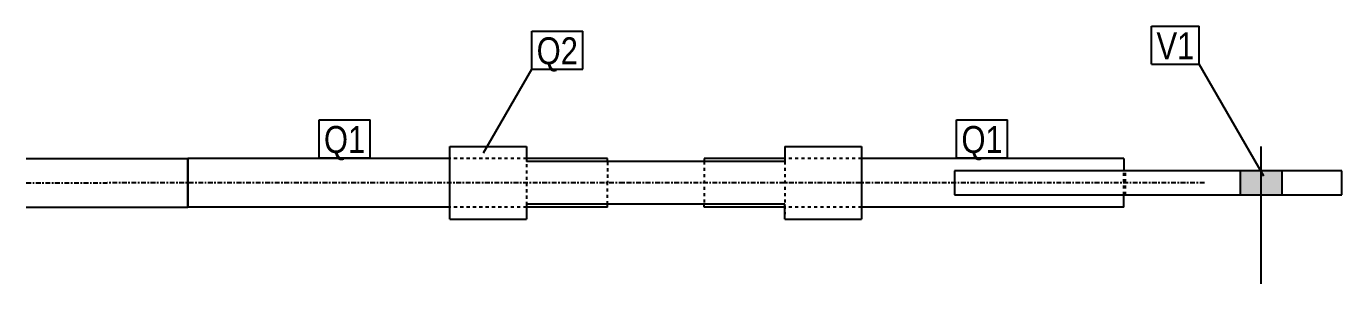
# Model space of a CAD drawing. Header units: millimetres. Extents: x 12 to 17190, y -28 to 354.
# Drawn here: x 16375 to 17190, y -28 to 131 of the extents above; entities that cross this region are included whole.
import ezdxf

# ---------------------------------------------------------------- set-up
doc = ezdxf.new("R2010")
doc.units = ezdxf.units.MM
doc.linetypes.add('DXK_LINE_DOT2', pattern=[3.9198, 1.9599, -1.9599])
doc.linetypes.add('DXK_LINE_DOT3', pattern=[5.9187, 2.979, -0.9799, 0.9799, -0.9799])
doc.layers.add('STÅL', color=7, linetype='Continuous')
doc.layers.add('TEKST', color=7, linetype='Continuous')
doc.styles.add('Arial Narrow', font='ARIALN.TTF', dxfattribs={"height": 0.2})

msp = doc.modelspace()

# ---------------------------------------------------------------- hatches: boundary and pattern name
at = {"layer": 'STÅL', "linetype": 'Continuous'}
msp.add_hatch(color=96, dxfattribs=at).paths.add_polyline_path([(17153.04, 42), (17127.04, 42), (17127.04, 27), (17153.04, 27)])

# ---------------------------------------------------------------- linework, layer by layer
at = {"layer": 'STÅL', "color": 2, "linetype": 'Continuous'}
for p, q in [((16375.04, 49.5), (16475.04, 49.5)), ((16637.54, 49.5), (16475.04, 49.5)), ((16475.04, 19.5), (16475.04, 49.5)), ((16475.04, 49.5), (16475.04, 27)), ((16637.54, 57), (16685.04, 57)), ((16637.54, 12), (16637.54, 57)), ((16685.04, 57), (16685.04, 47.74)), ((16735.04, 49.5), (16685.04, 49.5)), ((16735.04, 47.74), (16735.04, 49.5)), ((16845.04, 49.5), (16795.04, 49.5)), ((16795.04, 49.5), (16795.04, 47.74)), ((16845.04, 57), (16892.54, 57)), ((16845.04, 57), (16845.04, 47.74)), ((16892.54, 57), (16892.54, 12)), ((17055.04, 49.5), (16892.54, 49.5)), ((17055.04, 49.5), (17055.04, 42)), ((16845.04, 47.74), (16685.04, 47.74)), ((17190.04, 42), (16950.04, 42)), ((16950.04, 42), (16950.04, 27)), ((17190.04, 27), (17190.04, 42)), ((16475.04, 27), (16475.04, 19.5)), ((16950.04, 27), (17190.04, 27)), ((17055.04, 19.5), (17055.04, 27)), ((16375.04, 19.5), (16475.04, 19.5)), ((16637.54, 19.5), (16475.04, 19.5)), ((16845.04, 21.26), (16685.04, 21.26)), ((16685.04, 21.26), (16685.04, 12)), ((16735.04, 19.5), (16685.04, 19.5)), ((16735.04, 19.5), (16735.04, 21.26)), ((16795.04, 19.5), (16795.04, 21.26)), ((16845.04, 19.5), (16795.04, 19.5)), ((16845.04, 12), (16845.04, 21.26)), ((17055.04, 19.5), (16892.54, 19.5)), ((16637.54, 12), (16685.04, 12)), ((16845.04, 12), (16892.54, 12))]:
    msp.add_line(p, q, dxfattribs=at)
at = {"layer": 'STÅL', "color": 7, "linetype": 'DXK_LINE_DOT2'}
for p, q in [((16685.04, 49.5), (16637.54, 49.5)), ((16685.04, 53.99), (16685.04, 21.26)), ((16892.54, 49.5), (16845.04, 49.5)), ((16735.04, 47.49), (16735.04, 47.74)), ((16735.04, 47.49), (16735.04, 34.5)), ((16795.04, 47.74), (16795.04, 21.26)), ((16845.04, 47.74), (16845.04, 15.01)), ((17055.04, 27), (17055.04, 42)), ((17056.04, 27), (17056.04, 42)), ((16735.04, 21.26), (16735.04, 34.5)), ((16685.04, 19.5), (16637.54, 19.5)), ((16892.54, 19.5), (16845.04, 19.5))]:
    msp.add_line(p, q, dxfattribs=at)
at = {"layer": 'STÅL', "color": 96, "linetype": 'Continuous'}
for p, q in [((17140.04, 57), (17140.04, -28)), ((17127.04, 42), (17127.04, 27)), ((17153.04, 42), (17153.04, 27))]:
    msp.add_line(p, q, dxfattribs=at)
at = {"layer": 'STÅL', "color": 7, "linetype": 'DXK_LINE_DOT3'}
for p, q in [((16375.04, 34.5), (16425.04, 34.5)), ((16745.04, 34.5), (16425.04, 34.5)), ((17105.04, 34.5), (16745.04, 34.5))]:
    msp.add_line(p, q, dxfattribs=at)

# ---------------------------------------------------------------- wipeouts: each hides what was drawn before it
at = {"color": 0}
for points in [[(16716.84, 107.97), (16716.84, 125.47), (16691.25, 125.47), (16691.25, 107.97)], [(17098.75, 110.99), (17098.75, 128.49), (17075.3, 128.49), (17075.3, 110.99)]]:
    msp.add_wipeout(points, dxfattribs=at).dxf.layer = 'TEKST'

# ---------------------------------------------------------------- next in the draw order: wipeouts: each hides what was drawn before it
for points in [[(16716.84, 107.97), (16716.84, 125.47), (16691.25, 125.47), (16691.25, 107.97)], [(17098.75, 110.99), (17098.75, 128.49), (17075.3, 128.49), (17075.3, 110.99)], [(16585.04, 53), (16585.04, 70.5), (16559.46, 70.5), (16559.46, 53)], [(16980.04, 53), (16980.04, 70.5), (16954.45, 70.5), (16954.45, 53)]]:
    msp.add_wipeout(points, dxfattribs=at).dxf.layer = 'TEKST'

# ---------------------------------------------------------------- next in the draw order: linework, layer by layer
at = {"layer": 'TEKST', "color": 7, "linetype": 'Continuous'}
for p, q in [((17072.3, 131.49), (17101.75, 131.49)), ((17072.3, 107.99), (17072.3, 131.49)), ((17101.75, 107.99), (17101.75, 131.49)), ((16688.25, 128.47), (16719.84, 128.47)), ((16688.25, 104.97), (16688.25, 128.47)), ((16719.84, 104.97), (16719.84, 128.47)), ((17072.3, 107.99), (17101.75, 107.99)), ((17141.75, 38.71), (17101.75, 107.99)), ((16658.25, 53.01), (16688.25, 104.97)), ((16688.25, 104.97), (16719.84, 104.97))]:
    msp.add_line(p, q, dxfattribs=at)

# ---------------------------------------------------------------- next in the draw order: texts
at = {"layer": 'TEKST', "color": 3, "style": 'Arial Narrow'}
for s, p in [('Q2', (16691.25, 107.97)), ('V1', (17075.3, 110.99))]:
    msp.add_text(s, height=16.702, dxfattribs=at).set_placement(p)

# ---------------------------------------------------------------- next in the draw order: wipeouts: each hides what was drawn before it
at = {"color": 0}
for points in [[(16585.04, 53), (16585.04, 70.5), (16559.46, 70.5), (16559.46, 53)], [(16980.04, 53), (16980.04, 70.5), (16954.45, 70.5), (16954.45, 53)]]:
    msp.add_wipeout(points, dxfattribs=at).dxf.layer = 'TEKST'

# ---------------------------------------------------------------- next in the draw order: linework, layer by layer
at = {"layer": 'TEKST', "color": 7, "linetype": 'Continuous'}
for p, q in [((16556.46, 73.5), (16588.04, 73.5)), ((16556.46, 50), (16556.46, 73.5)), ((16588.04, 50), (16588.04, 73.5)), ((16951.45, 73.5), (16983.04, 73.5)), ((16951.45, 50), (16951.45, 73.5)), ((16983.04, 50), (16983.04, 73.5)), ((16556.46, 50), (16588.04, 50)), ((16951.45, 50), (16983.04, 50))]:
    msp.add_line(p, q, dxfattribs=at)

# ---------------------------------------------------------------- next in the draw order: texts
at = {"layer": 'TEKST', "color": 3, "style": 'Arial Narrow'}
for p in [(16559.46, 53), (16954.45, 53)]:
    msp.add_text('Q1', height=16.702, dxfattribs=at).set_placement(p)

doc.saveas('drawing.dxf')
